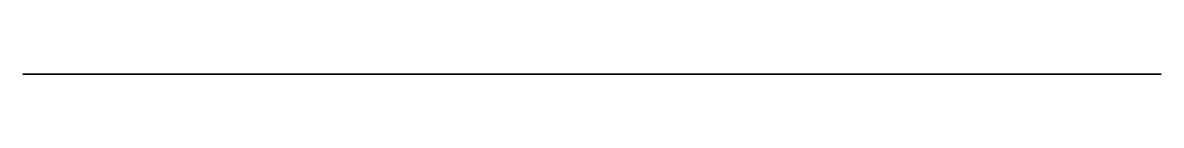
# Model space of a CAD drawing. Header units: millimetres. Extents: x 44.6 to 60.7, y 0 to 0.
import ezdxf

# ---------------------------------------------------------------- set-up
doc = ezdxf.new("R2010")
doc.units = ezdxf.units.MM
doc.layers.get('0').update_dxf_attribs({"color": 194, "true_color": 0x551cb1})

msp = doc.modelspace()

# ---------------------------------------------------------------- linework, layer by layer
at = {"color": 251, "true_color": 0x565656}
msp.add_polyline3d([(48.579, 0, 127.807), (44.627, 0, 127.807), (44.627, 0, -3.389), (60.69, 0, -3.389), (60.69, 0, 91.003), (60.663, 0, 91.831), (60.625, 0, 92.241), (60.566, 0, 92.647), (60.484, 0, 93.046), (60.434, 0, 93.241), (60.376, 0, 93.435), (60.31, 0, 93.625), (60.237, 0, 93.813), (60.156, 0, 93.997), (60.065, 0, 94.177), (59.965, 0, 94.356), (59.855, 0, 94.53), (59.736, 0, 94.697), (59.608, 0, 94.858), (59.408, 0, 95.083), (59.196, 0, 95.296), (58.973, 0, 95.496), (58.738, 0, 95.683), (58.494, 0, 95.857), (58.24, 0, 96.018), (57.977, 0, 96.163), (57.706, 0, 96.294), (57.429, 0, 96.408), (57.146, 0, 96.507), (56.858, 0, 96.59), (56.567, 0, 96.656), (56.272, 0, 96.706), (55.975, 0, 96.739), (55.675, 0, 96.755), (55.375, 0, 96.754), (55.375, 0, 99.454), (55.602, 0, 99.57), (55.825, 0, 99.694), (56.041, 0, 99.827), (56.252, 0, 99.968), (56.457, 0, 100.118), (56.655, 0, 100.274), (56.847, 0, 100.439), (57.032, 0, 100.61), (57.211, 0, 100.789), (57.382, 0, 100.975), (57.546, 0, 101.167), (57.703, 0, 101.366), (57.852, 0, 101.572), (57.992, 0, 101.783), (58.125, 0, 102.001), (58.25, 0, 102.224), (58.365, 0, 102.452), (58.471, 0, 102.684), (58.568, 0, 102.92), (58.655, 0, 103.16), (58.733, 0, 103.402), (58.801, 0, 103.648), (58.86, 0, 103.896), (58.908, 0, 104.145), (58.947, 0, 104.397), (58.976, 0, 104.65), (58.995, 0, 104.904), (59.004, 0, 105.158), (59.002, 0, 105.413), (58.99, 0, 105.668), (58.968, 0, 105.922), (58.936, 0, 106.176), (58.902, 0, 106.375), (58.86, 0, 106.572), (58.811, 0, 106.767), (58.754, 0, 106.96), (58.69, 0, 107.15), (58.619, 0, 107.339), (58.458, 0, 107.71), (58.272, 0, 108.073), (58.064, 0, 108.43), (57.835, 0, 108.781), (57.587, 0, 109.126), (56.992, 0, 109.879), (56.358, 0, 110.606), (55.009, 0, 112.002), (52.907, 0, 114.084), (51.911, 0, 115.147), (51.444, 0, 115.687), (51.005, 0, 116.233), (50.598, 0, 116.786), (50.228, 0, 117.347), (49.901, 0, 117.916), (49.754, 0, 118.204), (49.621, 0, 118.494), (49.5, 0, 118.787), (49.393, 0, 119.083), (49.3, 0, 119.381), (49.222, 0, 119.681), (49.16, 0, 119.985), (49.114, 0, 120.292), (49.085, 0, 120.601), (49.073, 0, 120.914), (49.073, 0, 122.056), (49.251, 0, 122.079), (49.426, 0, 122.114), (49.597, 0, 122.159), (49.765, 0, 122.215), (49.929, 0, 122.28), (50.087, 0, 122.355), (50.241, 0, 122.439), (50.389, 0, 122.532), (50.531, 0, 122.634), (50.667, 0, 122.745), (50.797, 0, 122.863), (50.919, 0, 122.99), (51.033, 0, 123.125), (51.14, 0, 123.266), (51.238, 0, 123.415), (51.327, 0, 123.571), (51.407, 0, 123.732), (51.476, 0, 123.897), (51.534, 0, 124.064), (51.582, 0, 124.234), (51.619, 0, 124.406), (51.646, 0, 124.58), (51.662, 0, 124.754), (51.667, 0, 124.929), (51.662, 0, 125.104), (51.647, 0, 125.279), (51.62, 0, 125.452), (51.583, 0, 125.624), (51.536, 0, 125.794), (51.478, 0, 125.962), (51.409, 0, 126.127), (51.33, 0, 126.288), (51.232, 0, 126.458), (51.123, 0, 126.62), (51.005, 0, 126.774), (50.877, 0, 126.918), (50.74, 0, 127.054), (50.595, 0, 127.179), (50.442, 0, 127.295), (50.282, 0, 127.4), (50.187, 0, 127.455), (50.09, 0, 127.505), (49.99, 0, 127.551), (49.889, 0, 127.593), (49.786, 0, 127.63), (49.681, 0, 127.663), (49.575, 0, 127.693), (49.468, 0, 127.719), (49.25, 0, 127.759), (49.028, 0, 127.787), (48.804, 0, 127.803)], close=True, dxfattribs=at)

doc.saveas('drawing.dxf')
